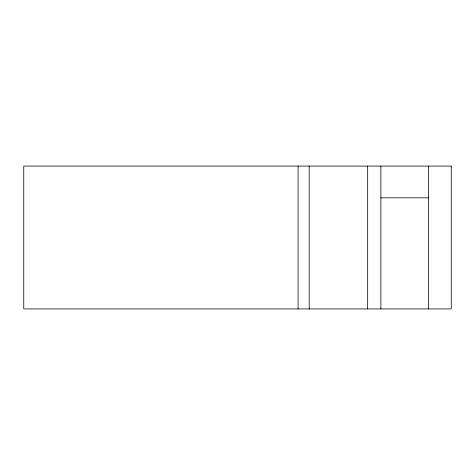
<?xml version="1.0" encoding="UTF-8"?>
<svg xmlns="http://www.w3.org/2000/svg" width="475" height="475" viewBox="0 0 475 475"><rect width="100%" height="100%" fill="white"/><g stroke="black" fill="none" stroke-linecap="round" stroke-linejoin="round"><path stroke-width="0.71" d="M380.885 197.82L428.497 197.82M428.497 166.072L428.497 308.928M380.885 166.072L380.885 308.928M367.656 166.072L367.656 308.928M309.189 166.072L309.189 308.928M298.08 166.072L298.08 308.928M451.25 166.072L23.75 166.072L23.75 308.928L451.25 308.928L451.25 166.072"/></g></svg>
